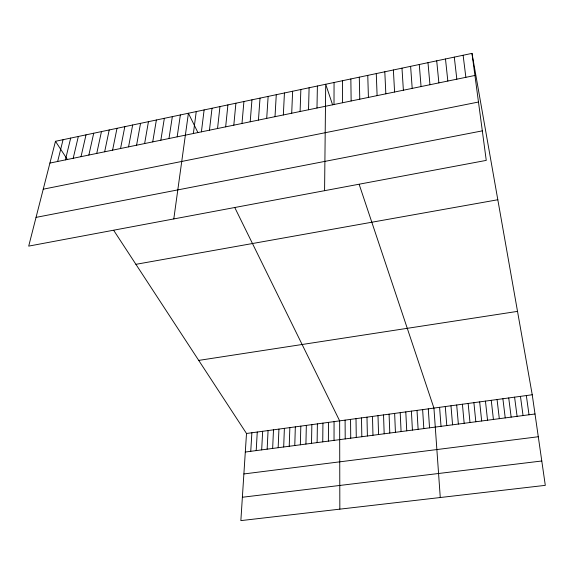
<?xml version="1.0" encoding="UTF-8"?>
<svg xmlns="http://www.w3.org/2000/svg" width="574" height="574" viewBox="0 0 574 574"><rect width="100%" height="100%" fill="white"/><g stroke="black" fill="none" stroke-linecap="round" stroke-linejoin="round"><path stroke-width="0.86" d="M334.003 104.511L334.061 82.491M334.032 440.38L334.068 421.617M328.385 441.119L328.493 422.371M324.583 190.683L325.709 84.256L332.583 104.82M322.746 441.858L322.932 423.124M317.121 442.597L317.386 423.877M311.517 443.336L311.854 424.624M316.984 108.02L317.393 86.014M305.92 444.068L306.337 425.377M300.338 444.8L300.826 426.123M308.525 109.763L309.106 87.757M294.778 445.532L295.337 426.862M300.102 111.5L300.855 89.501M289.224 446.263L289.856 427.608M283.685 446.988L284.388 428.348M291.707 113.229L292.632 91.237M278.16 447.713L278.935 429.087M272.65 448.438L273.497 429.826M283.341 114.958L284.439 92.966M267.154 449.162L268.072 430.557M261.672 449.88L262.662 431.289M275.011 116.673L276.273 94.688M256.198 450.597L257.26 432.021M250.745 451.315L251.878 432.753M113.846 230.576L246.504 433.485L240.858 520.618L545.3 485.353L532.234 394.761L471.986 53.382L55.477 141.297L28.7 246.117L486.257 160.39L471.986 53.382M266.709 118.388L268.137 96.41M258.436 120.088L260.029 98.118M250.199 121.788L251.957 99.826M241.991 123.482L243.914 101.519M233.812 125.168L235.892 103.212M225.661 126.847L227.907 104.898M217.546 128.519L219.95 106.577M209.46 130.19L212.021 108.249M201.402 131.848L204.122 109.921M193.373 133.505L196.251 111.578M173.793 218.931L188.408 113.236L197.915 132.58M177.165 136.849L180.358 114.936M168.986 138.535L172.336 116.63M160.842 140.214L164.343 118.316M152.72 141.886L156.379 119.995M144.634 143.55L148.444 121.674M136.576 145.215L140.544 123.338M128.554 146.865L132.666 125.003M120.554 148.515L124.816 126.66M112.59 150.158L117.003 128.311M104.655 151.794L109.211 129.954M96.741 153.423L101.455 131.59M88.862 155.052L93.72 133.218M81.02 156.666L86.014 134.847M73.199 158.28L78.337 136.469M65.407 159.888L70.688 138.083M57.644 161.488L63.068 139.69M49.909 163.081L474.928 75.459M43.244 189.19L478.472 102.028M36.04 217.388L482.318 130.865M135.909 264.327L497.816 199.752M198.726 360.4L517.518 311.373M246.504 433.485L532.234 394.761M245.299 452.032L535.011 413.99M243.878 473.952L538.29 436.742M242.372 497.256L541.784 460.994M55.477 141.297L67.373 159.493M234.945 207.896L339.657 420.857L339.837 509.152M359.252 184.62L433.93 408.085L440.272 497.514M526.336 395.565L529.02 414.772M520.453 396.361L523.05 415.554M514.584 397.158L517.095 416.337M508.729 397.947L511.154 417.119M463.118 55.255L465.866 77.325M502.889 398.743L505.228 417.901M497.062 399.533L499.315 418.676M454.285 57.12L456.832 79.19M491.251 400.322L493.425 419.451M485.453 401.104L487.541 420.218M445.481 58.979L447.835 81.042M479.67 401.886L481.672 420.993M473.902 402.668L475.824 421.761M436.714 60.83L438.873 82.893M468.147 403.45L469.991 422.529M462.414 404.225L464.165 423.289M427.982 62.674L429.948 84.73M456.689 405L458.361 424.05M450.977 405.775L452.563 424.81M419.278 64.503L421.058 86.566M445.281 406.55L446.787 425.571M439.598 407.318L441.026 426.331M410.611 66.333L412.197 88.389M428.276 408.853L429.539 427.838M401.979 68.155L403.379 90.211M422.636 409.614L423.82 428.591M417.004 410.381L418.116 429.338M393.377 69.971L394.589 92.019M411.393 411.142L412.426 430.084M405.796 411.895L406.744 430.83M384.81 71.786L385.836 93.827M400.207 412.656L401.083 431.576M394.639 413.409L395.429 432.315M376.271 73.587L377.111 95.621M389.079 414.163L389.796 433.054M383.532 414.916L384.178 433.793M367.762 75.381L368.422 97.415M378.001 415.662L378.567 434.532M372.483 416.408L372.971 435.264M366.98 417.154L367.396 435.996M359.288 77.167L359.769 99.202M361.491 417.901L361.828 436.728M356.009 418.64L356.275 437.46M350.85 78.954L351.144 100.981M350.549 419.386L350.736 438.184M345.096 420.125L345.211 438.909M342.441 80.726L342.556 102.746"/></g></svg>
